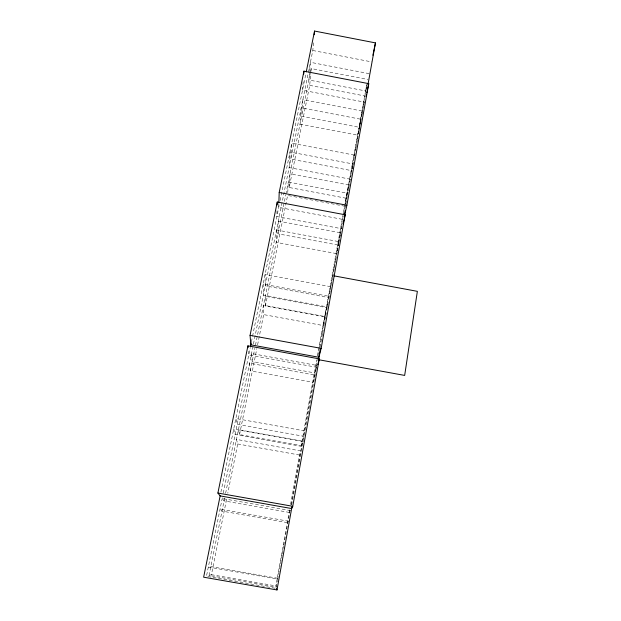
<?xml version="1.0" encoding="UTF-8"?>
<svg xmlns="http://www.w3.org/2000/svg" width="621" height="621" viewBox="0 0 621 621"><rect width="100%" height="100%" fill="white"/><g stroke="black" fill="none" stroke-linecap="round" stroke-linejoin="round"><path stroke-width="0.47" stroke-dasharray="3.1 2.33" d="M277.02 210.744L276.865 216.566L342.008 228.776M278.852 203.657L278.736 207.383L343.661 219.57M287.756 192.58L288.338 182.046L347.294 193.17L345.059 203.377M289.2 187.495L289.991 173.826L348.777 184.942L345.889 198.184L289.2 187.495L309.716 85.364L310.88 72.284M303.164 81.638L302.528 90.208L364.799 102.178M309.623 71.617L308.901 80.008L365.73 90.953M309.7 70.685L310.422 62.302L369.363 73.689M310.958 71.353L311.206 68.551L367.803 79.472M253.446 344.018L312.813 50.495L313.551 42.158M224.662 497.988L209.052 575.457L276.221 587.14L275.887 585.906L289.751 509.088M290.612 504.345L299.516 455.03L300.797 450.931L236.469 439.412L237.688 443.968L227.791 493.229M301.208 445.637L302.551 441.174L238.433 429.67L239.574 434.584L301.208 445.637L316.71 359.815M317.478 355.561L366.654 84.945M276.221 587.14L277.424 580.472M277.595 579.517L282.066 554.732M282.237 553.8L283.611 546.185M283.766 545.316L290.31 509.034M291.063 504.896L317.315 359.365M317.936 355.887L318.682 351.758M318.79 351.152L319.373 347.954M319.473 347.364L343.506 214.152M343.576 213.756L345.284 204.293M345.4 203.665L366.949 84.223M291.653 504.881L316.702 365.916M320.048 347.333L322.532 333.562M322.625 333.05L324.077 324.993M324.17 324.488L325.621 316.431M325.707 315.918L328.625 299.733M328.796 298.779L329.518 294.796M329.658 294.02L330.201 291.001M330.341 290.217L331.055 286.265M331.203 285.458L332.592 277.734M332.747 276.888L334.129 269.211M334.284 268.319L335.666 260.68M335.829 259.749L337.203 252.134M337.374 251.202L338.748 243.572M338.911 242.671L340.277 235.095M340.448 234.148L342.412 223.25M345.229 207.616L345.85 204.177M345.913 203.82L346.596 200.032M346.704 199.411L347.395 195.592M347.45 195.297L348.133 191.501M348.249 190.826L348.94 187.014M348.986 186.766L349.67 182.978M349.802 182.24L350.485 178.429M350.655 177.474L351.175 174.617M351.346 173.663L352.037 169.844M352.208 168.889L352.744 165.908M352.891 165.077L354.288 157.315M354.436 156.492L355.841 148.722M355.988 147.914L357.385 140.136M357.533 139.329L358.938 131.543M359.078 130.744L360.483 122.95M360.622 122.166L362.035 114.357M362.206 113.402L362.889 109.591M363.068 108.636L363.627 105.531M363.751 104.817L364.465 100.843M222.334 497.817L206.459 576.288L275.646 588.32M223.288 493.09L252.763 347.364M225.609 493.307L254.835 348.288M255.472 345.129L285.714 195.033M285.862 194.319L311.206 68.551M209.052 575.457L211.435 574.689L226.844 497.964M239.574 434.584L256.838 348.614M257.599 344.834L263.669 314.606L263.506 305.229L325.031 316.563L322.904 325.489L263.669 314.606M265.408 305.974L265.307 296.295L326.646 307.612L324.465 316.85L265.408 305.974L287.601 195.452L344.453 206.156M220.905 492.111L250.271 347.543M251.42 341.868L252.382 337.133M252.561 336.272L279.497 203.603M280.141 200.428L306.052 72.874M365.924 90.045L367.073 84.596M352.278 168.865L352.868 166.149M327.958 304.298L327.329 306.914L263.335 295.107L263.149 284.131L329.821 296.458M211.435 574.689L275.887 585.906M277.82 578.283L210.83 566.608L208.33 567.051L278.255 579.238M290.628 510.609L222.194 498.508L224.072 500.899L289.689 512.496M288.703 521.252L220.044 509.135L222.023 511.099L287.849 522.711M237.688 443.968L299.516 455.03M304.647 430.904L235.848 418.531L237.199 424.337L304.011 436.338M303.685 441.655L233.706 429.103L235.142 434.475L302.179 446.491M317.067 367.345L248.773 354.901L248.431 351.276M330.605 286.654L265.097 274.513L265.206 285.846L329.006 297.638M350.353 179.19L289.13 167.6L289.984 151.99L353.652 164.084M354.288 155.103L291.761 143.21L290.845 159.108L351.882 170.682M309.716 85.364L364.364 95.875M312.813 50.495L371.49 61.859M276.508 229.964L276.182 242.353L336.396 253.578L339.089 241.662L276.508 229.964M278.301 221.099L277.905 233.783L337.94 245L340.688 232.782L278.301 221.099M301.216 107.829L300.005 124.153L357.75 135.184L361.143 119.302L301.216 107.829M302.862 99.686L301.596 116.267L359.179 127.274L362.61 111.143L302.862 99.686M316.788 365.42L314.863 372.942L252.165 361.531L251.521 353.52L316.788 365.42M315.041 375.123L313.178 382.288L250.286 370.861L249.557 363.207L315.041 375.123"/><path stroke-width="0.93" d="M277.176 204.93L277.253 202.019L345.175 214.788L321.158 348.358L318.884 357.254L250.822 344.826L250.061 335.348L277.253 202.019M278.876 202.725L279.194 192.487L303.948 71.159L368.75 83.656L346.891 205.24L344.267 216.884M303.731 74.015L303.948 71.159M314.21 34.753L314.544 31.05L375.464 42.896L367.927 84.805M292.763 506.294L319.272 358.868L247.919 345.843L217.893 493.043L220.137 495.9L291.645 508.545L292.763 506.294L217.893 493.043M220.207 495.558L203.634 577.196L276.997 589.95L291.986 506.643M318.48 359.474L320.25 349.639M344.407 215.464L345.26 210.705M250.457 346.603L251.226 342.815M306.238 71.92L314.544 31.05M372.887 55.222L375.464 42.896M365.979 96.62L366.374 94.772M366.77 92.917L368.75 83.656M343.064 224.111L345.175 214.788M317.727 364.799L319.272 358.868M318.674 359.722L404.667 375.418L417.366 291.342L333.834 275.833M250.061 335.348L321.158 348.358M279.194 192.487L346.891 205.24M276.593 588.483L276.997 589.95M247.919 345.843L248.09 347.651"/></g></svg>
